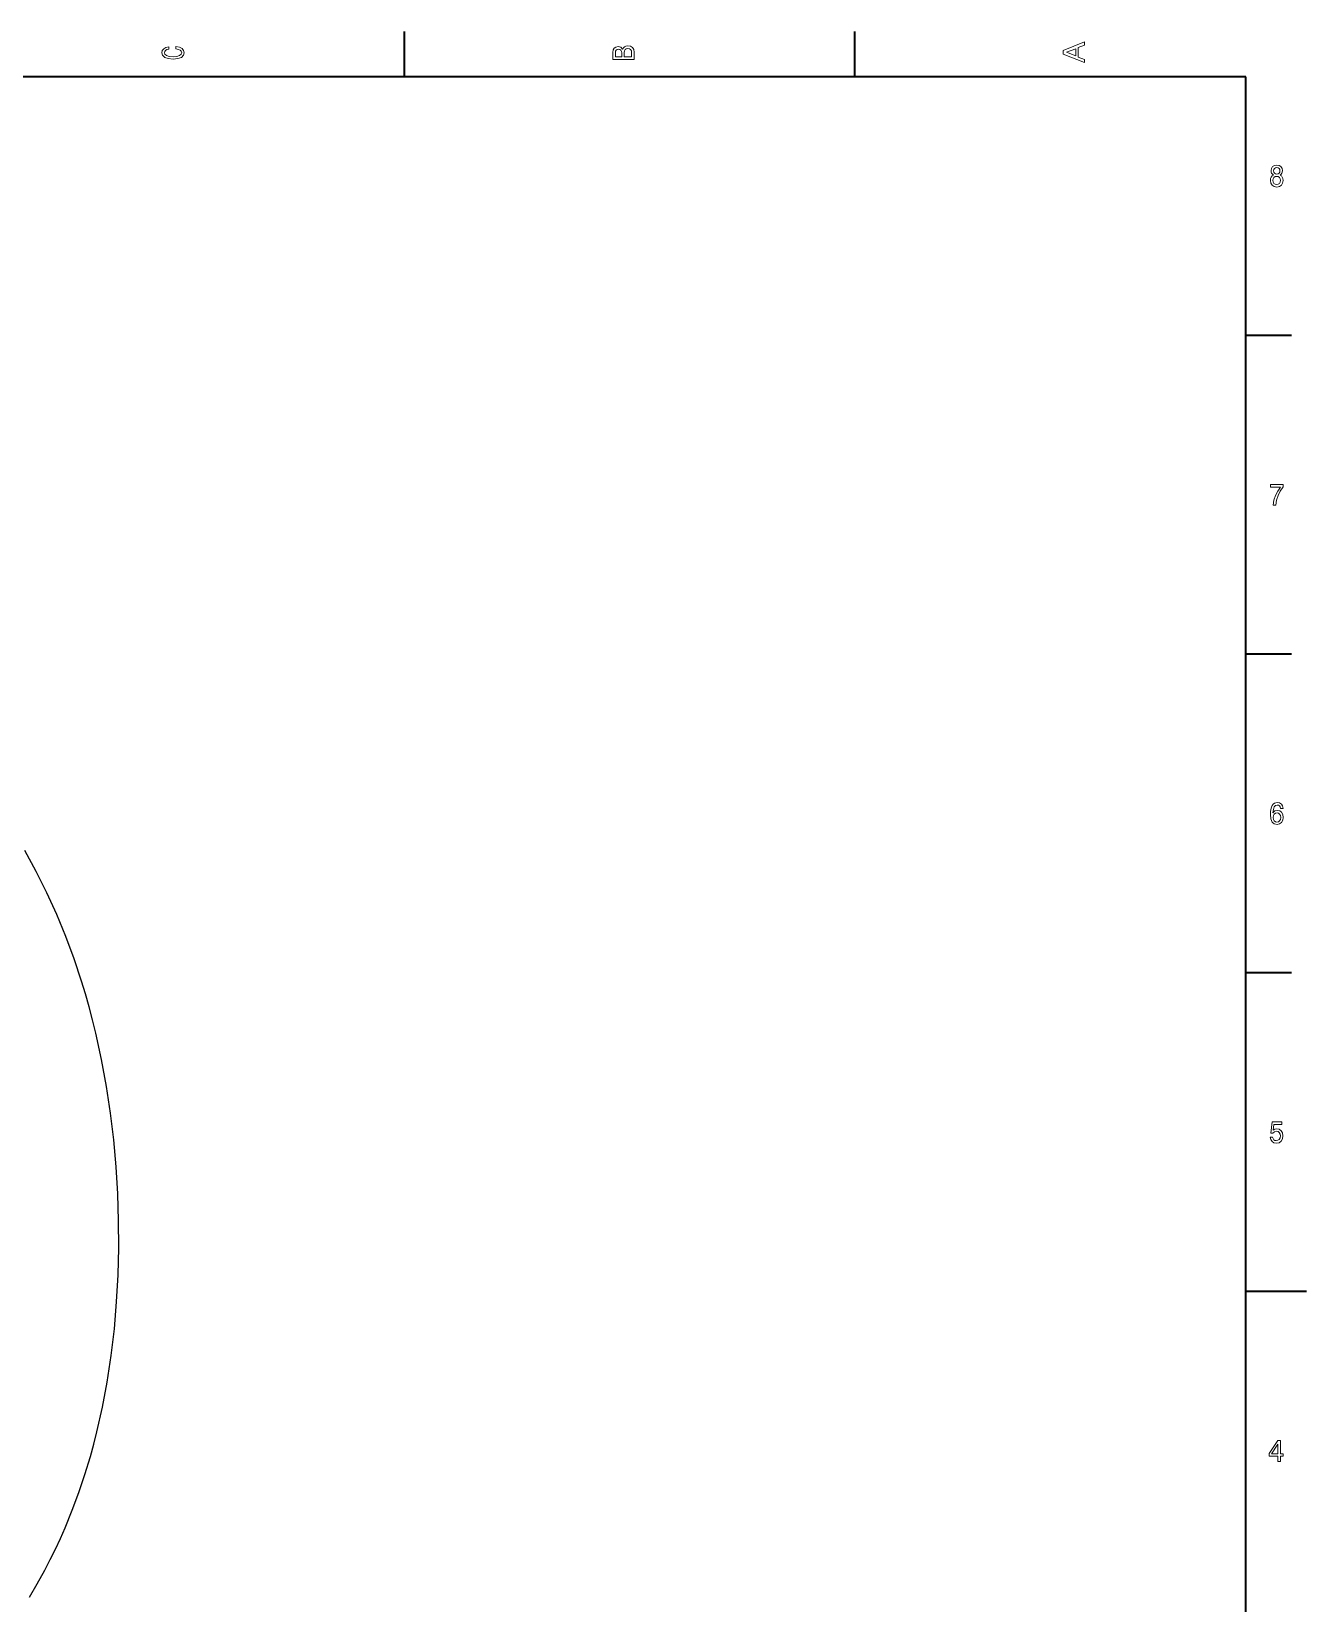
# Model space of a CAD drawing. Extents: x 0 to 594, y 0 to 420.
# Drawn here: x 384 to 594, y 158.5 to 417.5 of the extents above; entities that cross this region are included whole.
import ezdxf

# ---------------------------------------------------------------- set-up
doc = ezdxf.new("R2010")
doc.units = 0

msp = doc.modelspace()

# ---------------------------------------------------------------- linework, layer by layer
at = {"color": 7, "lineweight": 35, "ltscale": 0.1875}
for p, q in [((445.399994, 409.963135), (445.399994, 417.463135)), ((519.599976, 409.963135), (519.599976, 417.463135)), ((584, 367.463135), (591.5, 367.463135)), ((584, 314.963135), (591.5, 314.963135)), ((584, 262.463135), (591.5, 262.463135))]:
    msp.add_line(p, q, dxfattribs=at)
at = {"color": 7, "lineweight": 35}
for p, q in [((584, 409.963135), (10, 409.963135)), ((584, 9.96312), (584, 409.963135))]:
    msp.add_line(p, q, dxfattribs=at)
at = {"color": 7, "lineweight": 35, "ltscale": 0.25}
msp.add_line((584, 209.96312), (594, 209.96312), dxfattribs=at)
at = {"color": 7, "lineweight": 13}
for points in [[(407.732391, 414.594727), (408.156006, 414.512421), (408.458618, 414.376617), (408.645203, 414.187317), (408.705719, 413.965088), (408.61496, 413.697601), (408.342621, 413.487732), (407.898804, 413.347809), (407.283539, 413.302551), (406.673309, 413.347809), (406.224457, 413.483612), (405.952118, 413.693481), (405.856293, 413.965088), (405.906738, 414.162628), (406.047943, 414.33136), (406.274902, 414.463043), (406.587585, 414.553589), (406.587585, 414.944519), (406.108459, 414.821075), (405.745361, 414.607086), (405.518402, 414.31488), (405.437714, 413.965088), (405.563812, 413.52887), (405.916809, 413.195526), (406.496796, 412.981537), (407.283539, 412.907471), (408.070282, 412.981537), (408.650269, 413.195526), (409.008331, 413.52887), (409.129364, 413.965088), (409.033539, 414.347809), (408.766235, 414.656464), (408.327484, 414.874573), (407.732391, 414.989807)], [(481.342346, 414.517639), (481.049835, 414.846985), (480.853149, 414.931702), (480.611084, 414.95993), (480.232819, 414.898743), (479.96051, 414.71524), (479.794067, 414.418823), (479.733551, 414.00473), (479.733551, 412.842529), (483.233551, 412.842529), (483.233551, 414.070618), (483.162933, 414.508209), (482.956177, 414.832886), (482.628357, 415.035217), (482.18457, 415.105804), (481.887024, 415.063446), (481.639893, 414.9505), (481.458344, 414.766998)], [(481.186005, 413.915344), (481.186005, 413.275421), (480.15213, 413.275421), (480.15213, 413.952972), (480.182404, 414.207062), (480.273163, 414.385864), (480.429504, 414.49411), (480.661499, 414.531738), (480.893494, 414.48938), (481.054871, 414.376465), (481.155731, 414.183533)], [(482.814972, 414.01886), (482.814972, 413.275421), (481.609619, 413.275421), (481.609619, 413.976501), (481.644928, 414.272949), (481.750854, 414.48468), (481.932404, 414.611725), (482.194641, 414.654083), (482.472015, 414.611725), (482.663666, 414.49411), (482.779663, 414.296478)], [(557.433594, 412.32251), (557.433594, 412.837982), (556.404785, 413.247009), (556.404785, 414.799042), (557.433594, 415.208069), (557.433594, 415.734772), (553.928528, 414.311584), (553.928528, 413.740082)], [(555.976074, 413.4263), (554.432861, 414.025848), (555.976074, 414.625366)], [(588.547485, 393.815735), (588.325256, 393.67453), (588.172791, 393.477844), (588.076904, 393.230713), (588.046387, 392.933167), (588.116089, 392.484314), (588.316528, 392.136353), (588.643372, 391.914429), (589.08783, 391.828705), (589.527893, 391.914429), (589.854675, 392.136353), (590.055115, 392.484314), (590.129211, 392.933167), (590.09436, 393.230713), (590.002869, 393.477844), (589.846008, 393.67453), (589.628113, 393.815735), (589.802429, 393.936768), (589.924438, 394.10321), (589.998474, 394.304932), (590.024658, 394.552032), (589.954895, 394.910126), (589.771912, 395.197571), (589.475586, 395.384186), (589.08783, 395.454773), (588.695618, 395.384186), (588.399353, 395.197571), (588.211975, 394.910126), (588.146606, 394.552032), (588.168396, 394.304932), (588.242493, 394.10321)], [(588.560547, 394.511688), (588.595398, 394.733612), (588.700012, 394.90506), (588.865601, 395.010986), (589.08783, 395.051331), (589.305664, 395.010986), (589.471252, 394.90506), (589.575806, 394.733612), (589.615051, 394.511688), (589.575806, 394.28476), (589.471252, 394.108246), (589.305664, 393.992249), (589.08783, 393.95694), (588.865601, 393.997284), (588.700012, 394.108246), (588.595398, 394.28476)], [(588.464722, 392.943268), (588.503906, 393.210541), (588.63031, 393.412262), (588.826355, 393.543396), (589.08783, 393.588776), (589.34491, 393.543396), (589.540955, 393.412262), (589.667358, 393.210541), (589.710938, 392.943268), (589.667358, 392.655792), (589.540955, 392.438934), (589.34491, 392.297729), (589.08783, 392.252319), (588.826355, 392.297729), (588.63031, 392.438934), (588.503906, 392.655792)], [(588.482117, 339.429565), (588.922241, 339.429565), (589.06604, 340.261688), (589.318726, 341.038361), (589.676025, 341.759521), (590.142273, 342.435333), (590.142273, 342.853912), (588.068176, 342.853912), (588.068176, 342.394989), (589.723999, 342.394989), (589.24469, 341.714142), (588.882996, 341.003052), (588.63031, 340.246582)], [(590.133545, 289.486481), (590.050781, 289.894989), (589.85907, 290.197571), (589.562744, 290.389221), (589.179321, 290.454773), (588.922241, 290.419464), (588.700012, 290.323669), (588.503906, 290.167328), (588.338318, 289.945404), (588.207642, 289.66803), (588.111755, 289.330139), (588.050781, 288.931732), (588.033325, 288.48288), (588.103027, 287.766754), (588.316528, 287.247284), (588.660767, 286.934601), (589.131409, 286.828705), (589.554016, 286.919464), (589.876465, 287.156525), (590.085632, 287.529724), (590.159729, 288.003784), (590.085632, 288.48288), (589.885193, 288.851044), (589.575806, 289.083038), (589.192383, 289.163727), (588.778442, 289.062836), (588.469055, 288.775391), (588.534424, 289.330139), (588.673889, 289.728546), (588.88739, 289.965576), (589.183655, 290.046295), (589.40155, 290.00592), (589.567139, 289.900024), (589.676025, 289.723511), (589.732666, 289.486481)], [(589.737061, 287.998718), (589.689148, 287.681), (589.567139, 287.438934), (589.371033, 287.277557), (589.127014, 287.227112), (588.869934, 287.277557), (588.673889, 287.433899), (588.547485, 287.675964), (588.508301, 287.993683), (588.55188, 288.306366), (588.673889, 288.543396), (588.874268, 288.694702), (589.14447, 288.750183), (589.379761, 288.694702), (589.567139, 288.548431), (589.689148, 288.311401)], [(588.007202, 235.342361), (588.103027, 234.928818), (588.316528, 234.606049), (588.63031, 234.404312), (589.031189, 234.328674), (589.471252, 234.419449), (589.815491, 234.666565), (590.033325, 235.059937), (590.11615, 235.564255), (590.042053, 236.033279), (589.832886, 236.401443), (589.506104, 236.638474), (589.083435, 236.724197), (588.756653, 236.663681), (588.503906, 236.497253), (588.625916, 237.440338), (589.950562, 237.440338), (589.950562, 237.853882), (588.333984, 237.853882), (588.09436, 235.997986), (588.442932, 235.997986), (588.695618, 236.235016), (589.018066, 236.32074), (589.296936, 236.265274), (589.510498, 236.103882), (589.645569, 235.856766), (589.693481, 235.539047), (589.645569, 235.221329), (589.506104, 234.974197), (589.292603, 234.817856), (589.018066, 234.76239), (588.78717, 234.797684), (588.608521, 234.913681), (588.477783, 235.095245), (588.412415, 235.342361)], [(589.275085, 181.929535), (589.698547, 181.929535), (589.698547, 182.796967), (590.164368, 182.796967), (590.164368, 183.200424), (589.698547, 183.200424), (589.698547, 185.353882), (589.270386, 185.353882), (587.839966, 183.240768), (587.839966, 182.796967), (589.275085, 182.796967)], [(588.235168, 183.200424), (589.275085, 184.768875), (589.275085, 183.200424)]]:
    msp.add_lwpolyline(points, close=True, dxfattribs=at)
msp.add_lwpolyline([(383.616516, 159.568253), (384.922607, 161.787323), (386.165192, 164.041321), (387.055115, 165.754211), (387.908813, 167.485748), (388.726166, 169.235397), (389.507141, 171.002563), (390.686615, 173.878357), (391.773071, 176.794968), (392.767822, 179.749725), (393.672607, 182.739868), (394.226868, 184.751572), (394.742737, 186.776886), (395.662231, 190.864899), (396.436981, 194.996765), (397.100342, 199.368958), (397.617584, 203.774155), (397.994385, 208.204712), (398.235687, 212.652679), (398.345428, 217.109955), (398.326599, 221.568451), (398.181213, 226.020294), (397.910187, 230.458008), (397.513336, 234.874619), (396.989319, 239.263947), (396.321716, 243.704468), (395.515808, 248.104599), (394.5672, 252.458435), (394.029877, 254.64769), (393.453979, 256.823029), (392.857117, 258.921875), (392.222778, 261.0065), (390.98175, 264.731079), (389.615479, 268.404236), (388.122894, 272.023712), (386.503845, 275.588196), (384.759003, 279.097046), (382.89032, 282.549866)])

doc.saveas('drawing.dxf')
